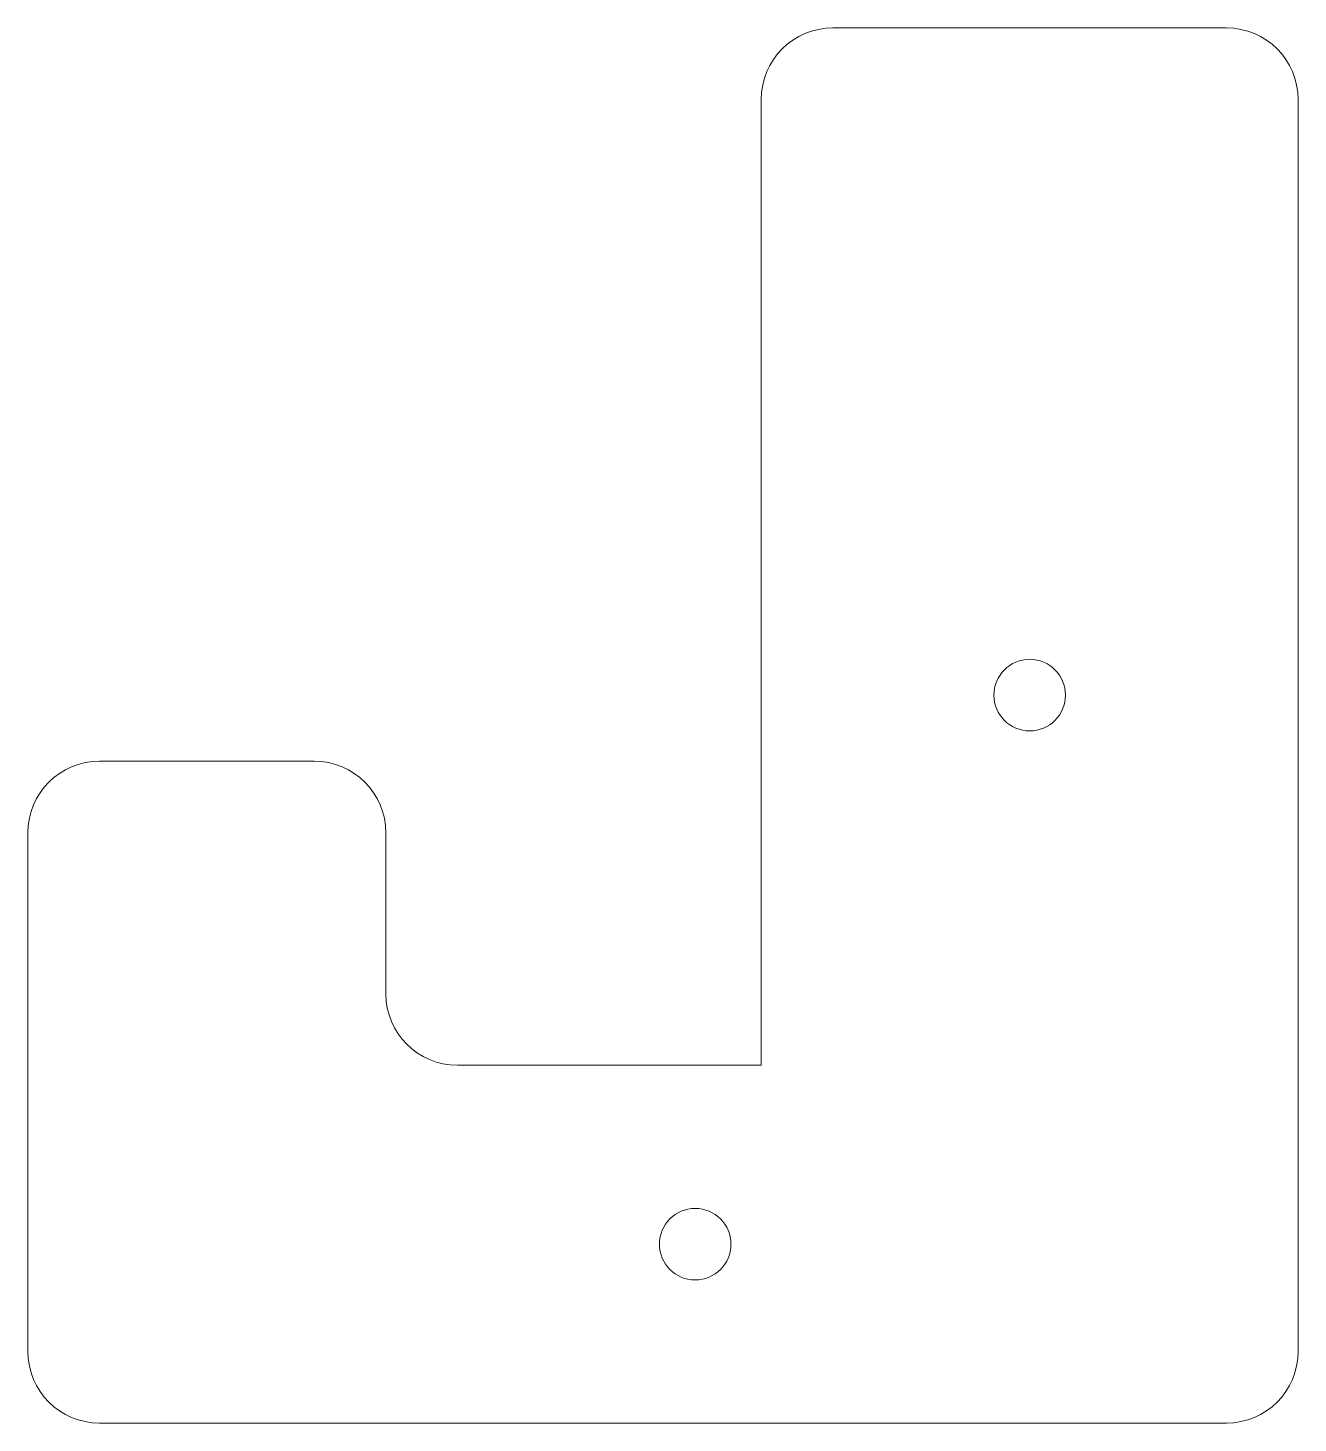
# Model space of a CAD drawing. Header units: millimetres. Extents: x -35.5 to 0, y 0 to 39.
import ezdxf

# ---------------------------------------------------------------- set-up
doc = ezdxf.new("R2010")
doc.units = ezdxf.units.MM

msp = doc.modelspace()

# ---------------------------------------------------------------- linework, layer by layer
at = {"color": 7, "linetype": 'Continuous', "lineweight": 15}
for p, q in [((-13, 38.991), (-2, 38.991)), ((-15, 36.991), (-15, 10)), ((0, 2), (0, 36.991)), ((-33.491, 18.5), (-27.491, 18.5)), ((-35.491, 2), (-35.491, 16.5)), ((-25.491, 16.5), (-25.491, 12)), ((-23.491, 10), (-15, 10)), ((-33.491, 0), (-2, 0))]:
    msp.add_line(p, q, dxfattribs=at)
for centre in [(-7.5, 20.346), (-16.846, 5)]:
    msp.add_circle(centre, 1, dxfattribs=at)
for centre, start, end in [((-13, 36.991), 90, 180), ((-2, 36.991), 0, 90), ((-33.491, 16.5), 90, 180), ((-27.491, 16.5), 0, 90), ((-23.491, 12), 180, 270), ((-33.491, 2), 180, 270), ((-2, 2), 270, 0)]:
    msp.add_arc(centre, 2, start, end, dxfattribs=at)

doc.saveas('drawing.dxf')
